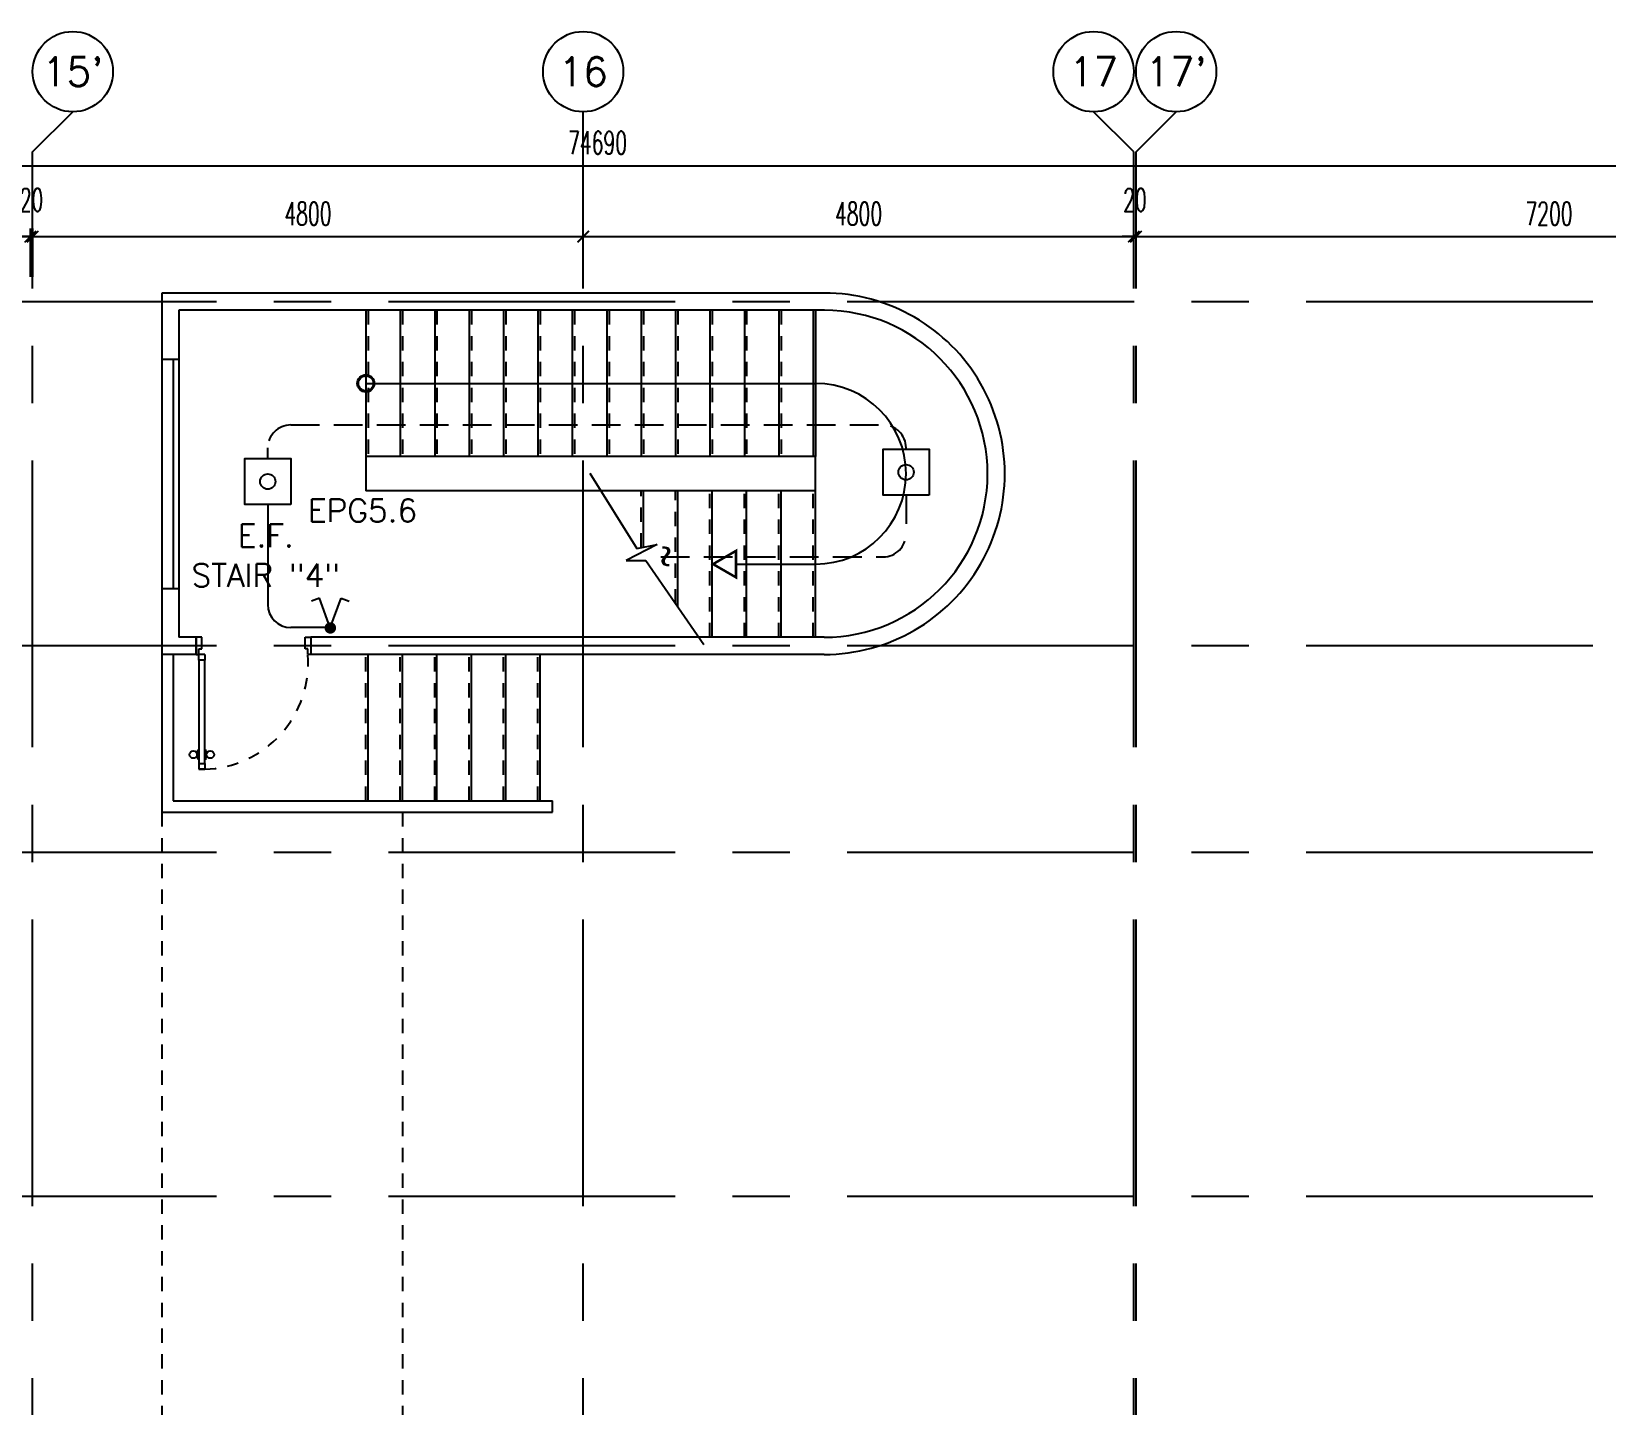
# Model space of a CAD drawing. Extents: x -0.4 to 93, y -13.2 to 77.1.
# Drawn here: x 38.64 to 52.37, y 65.15 to 77.12 of the extents above; entities that cross this region are included whole.
import ezdxf
from ezdxf.enums import TextEntityAlignment as Align

# ---------------------------------------------------------------- set-up
doc = ezdxf.new("R2010")
doc.units = 0
doc.header["$MEASUREMENT"] = 0
doc.header["$PDMODE"] = 3
doc.header["$PDSIZE"] = 0.1
for name, pattern in [('CENTERX2', [4, 2.5, -0.5, 0.5, -0.5]), ('HIDDEN', [0.375, 0.25, -0.125]), ('HIDDEN2', [0.1875, 0.125, -0.0625])]:
    doc.linetypes.add(name, pattern=pattern)
doc.layers.get('0').update_dxf_attribs({"linetype": 'CONTINUOUS'})
doc.layers.get('DEFPOINTS').update_dxf_attribs({"linetype": 'CONTINUOUS'})
for name, color, linetype in [('AX-CR', 11, 'CONTINUOUS'), ('AX-DIM', 11, 'CONTINUOUS'), ('AX-TXT', 2, 'CONTINUOUS'), ('AXES', 11, 'CENTERX2'), ('DOOR', 11, 'CONTINUOUS'), ('E-CLINE', 2, 'CONTINUOUS'), ('E-HLINE', 2, 'HIDDEN'), ('E-LITE', 4, 'CONTINUOUS'), ('E-SWITCH', 4, 'CONTINUOUS'), ('E-TEXT', 4, 'CONTINUOUS'), ('Handrail', 11, 'CONTINUOUS'), ('HIDDEN', 11, 'HIDDEN2'), ('RM-NAME', 11, 'CONTINUOUS'), ('ROOF', 7, 'CONTINUOUS'), ('STR', 11, 'CONTINUOUS'), ('WALL', 11, 'CONTINUOUS'), ('WIN', 11, 'CONTINUOUS')]:
    doc.layers.add(name, color=color, linetype=linetype)
doc.styles.add('ROMANS', font='ROMANS.shx', dxfattribs={"width": 0.6})
doc.dimstyles.new('STANDARD in', dxfattribs={"dimtxt": 0.2, "dimasz": 0.1, "dimexe": 0.07, "dimexo": 0.05, "dimgap": 0.1, "dimtad": 1, "dimdec": 0, "dimlfac": 1000, "dimzin": 0, "dimdsep": 46, "dimtxsty": 'ROMANS', "dimblk": 'ARCHTICK', "dimcen": 0.05, "dimdle": 0.05, "dimclrd": 7, "dimclre": 7, "dimclrt": 2, "dimadec": 0, "dimazin": 0, "dimtfac": 1, "dimtdec": 0, "dimtmove": 2, "dimatfit": 3, "dimldrblk": 'ARCHTICK', "dimfxl": 0, "dimtolj": 1, "dimtzin": 0, "dimarcsym": 0})

# ---------------------------------------------------------------- blocks, each defined once
blk = doc.blocks.new('_ARCHTICK')
at = {"color": 0, "linetype": 'ByBlock', "const_width": 0.15}
blk.add_lwpolyline([(-0.5, -0.5), (0.5, 0.5)], dxfattribs=at)
blk = doc.blocks.new('*D201')
at = {"layer": 'AX-DIM', "color": 7, "linetype": 'ByBlock', "lineweight": -2}
for p, q in [((43.45, 74.987), (43.45, 75.407)), ((48.25, 74.987), (48.25, 75.407)), ((43.4, 75.337), (48.3, 75.337))]:
    blk.add_line(p, q, dxfattribs=at)
at = {"layer": 'DEFPOINTS', "color": 0, "linetype": 'ByBlock'}
for p in [(48.25, 75.337), (43.45, 74.937), (48.25, 74.937)]:
    blk.add_point(p, dxfattribs=at)
at = {"layer": 'AX-DIM', "color": 7, "linetype": 'ByBlock', "lineweight": -2, "xscale": 0.1, "yscale": 0.1, "zscale": 0.1, "rotation": 180}
blk.add_blockref('_ARCHTICK', (43.45, 75.337), dxfattribs=at)
at = {"layer": 'AX-DIM', "color": 7, "linetype": 'ByBlock', "lineweight": -2, "xscale": 0.1, "yscale": 0.1, "zscale": 0.1}
blk.add_blockref('_ARCHTICK', (48.25, 75.337), dxfattribs=at)
at = {"layer": 'AX-DIM', "color": 2, "linetype": 'ByBlock', "insert": (45.85, 75.537), "char_height": 0.2, "attachment_point": 5, "style": 'ROMANS'}
blk.add_mtext('\\A1;4800', dxfattribs=at)
blk = doc.blocks.new('AXU')
at = {"layer": 'AX-CR'}
blk.add_circle((0, 350), 350, dxfattribs=at)
at = {"layer": 'AX-TXT', "style": 'ROMANS'}
blk.add_attdef('AX', text='', height=250, dxfattribs=at).set_placement((0, 350), align=Align.MIDDLE)
blk = doc.blocks.new('*D202')
at = {"layer": 'AX-DIM', "color": 7, "linetype": 'ByBlock', "lineweight": -2}
for p, q in [((48.27, 74.987), (48.27, 75.407)), ((55.47, 74.987), (55.47, 75.407)), ((48.22, 75.337), (55.52, 75.337))]:
    blk.add_line(p, q, dxfattribs=at)
at = {"layer": 'DEFPOINTS', "color": 0, "linetype": 'ByBlock'}
for p in [(55.47, 75.337), (48.27, 74.937), (55.47, 74.937)]:
    blk.add_point(p, dxfattribs=at)
at = {"layer": 'AX-DIM', "color": 7, "linetype": 'ByBlock', "lineweight": -2, "xscale": 0.1, "yscale": 0.1, "zscale": 0.1, "rotation": 180}
blk.add_blockref('_ARCHTICK', (48.27, 75.337), dxfattribs=at)
at = {"layer": 'AX-DIM', "color": 7, "linetype": 'ByBlock', "lineweight": -2, "xscale": 0.1, "yscale": 0.1, "zscale": 0.1}
blk.add_blockref('_ARCHTICK', (55.47, 75.337), dxfattribs=at)
at = {"layer": 'AX-DIM', "color": 2, "linetype": 'ByBlock', "insert": (51.87, 75.537), "char_height": 0.2, "attachment_point": 5, "style": 'ROMANS'}
blk.add_mtext('\\A1;7200', dxfattribs=at)
blk = doc.blocks.new('*D174')
at = {"layer": 'AX-DIM', "color": 7, "linetype": 'ByBlock', "lineweight": -2}
for p, q in [((48.25, 74.987), (48.25, 75.407)), ((48.27, 74.987), (48.27, 75.407)), ((48.25, 75.337), (48.15, 75.337)), ((48.25, 75.337), (48.27, 75.337)), ((48.27, 75.337), (48.37, 75.337))]:
    blk.add_line(p, q, dxfattribs=at)
at = {"layer": 'DEFPOINTS', "color": 0, "linetype": 'ByBlock'}
for p in [(48.27, 75.337), (48.25, 74.937), (48.27, 74.937)]:
    blk.add_point(p, dxfattribs=at)
at = {"layer": 'AX-DIM', "color": 7, "linetype": 'ByBlock', "lineweight": -2, "xscale": 0.1, "yscale": 0.1, "zscale": 0.1}
blk.add_blockref('_ARCHTICK', (48.25, 75.337), dxfattribs=at)
at = {"layer": 'AX-DIM', "color": 7, "linetype": 'ByBlock', "lineweight": -2, "xscale": 0.1, "yscale": 0.1, "zscale": 0.1, "rotation": 180}
blk.add_blockref('_ARCHTICK', (48.27, 75.337), dxfattribs=at)
at = {"layer": 'AX-DIM', "color": 2, "linetype": 'ByBlock', "insert": (48.26, 75.657), "char_height": 0.2, "attachment_point": 5, "style": 'ROMANS'}
blk.add_mtext('\\A1;20', dxfattribs=at)
blk = doc.blocks.new('*D186')
at = {"layer": 'AX-DIM', "color": 7, "lineweight": -2}
for p, q in [((6.18, 75.955), (80.97, 75.955)), ((6.23, 73.473), (6.23, 76.025)), ((80.92, 63.827), (80.92, 76.025))]:
    blk.add_line(p, q, dxfattribs=at)
at = {"layer": 'DEFPOINTS', "color": 0}
for p in [(80.92, 75.955), (6.23, 73.423), (80.92, 63.777)]:
    blk.add_point(p, dxfattribs=at)
at = {"layer": 'AX-DIM', "color": 7, "lineweight": -2, "xscale": 0.1, "yscale": 0.1, "zscale": 0.1, "rotation": 180}
blk.add_blockref('_ARCHTICK', (6.23, 75.955), dxfattribs=at)
at = {"layer": 'AX-DIM', "color": 7, "lineweight": -2, "xscale": 0.1, "yscale": 0.1, "zscale": 0.1}
blk.add_blockref('_ARCHTICK', (80.92, 75.955), dxfattribs=at)
at = {"layer": 'AX-DIM', "color": 2, "insert": (43.575, 76.155), "char_height": 0.2, "attachment_point": 5, "style": 'ROMANS'}
blk.add_mtext('\\A1;74690', dxfattribs=at)
blk = doc.blocks.new('*D187')
at = {"layer": 'AX-DIM', "color": 7, "linetype": 'ByBlock', "lineweight": -2}
for p, q in [((31.43, 74.987), (31.43, 75.407)), ((38.63, 74.987), (38.63, 75.407)), ((31.38, 75.337), (38.68, 75.337))]:
    blk.add_line(p, q, dxfattribs=at)
at = {"layer": 'DEFPOINTS', "color": 0, "linetype": 'ByBlock'}
for p in [(38.63, 75.337), (31.43, 74.937), (38.63, 74.937)]:
    blk.add_point(p, dxfattribs=at)
at = {"layer": 'AX-DIM', "color": 7, "linetype": 'ByBlock', "lineweight": -2, "xscale": 0.1, "yscale": 0.1, "zscale": 0.1, "rotation": 180}
blk.add_blockref('_ARCHTICK', (31.43, 75.337), dxfattribs=at)
at = {"layer": 'AX-DIM', "color": 7, "linetype": 'ByBlock', "lineweight": -2, "xscale": 0.1, "yscale": 0.1, "zscale": 0.1}
blk.add_blockref('_ARCHTICK', (38.63, 75.337), dxfattribs=at)
at = {"layer": 'AX-DIM', "color": 2, "linetype": 'ByBlock', "insert": (35.03, 75.537), "char_height": 0.2, "attachment_point": 5, "style": 'ROMANS'}
blk.add_mtext('\\A1;7200', dxfattribs=at)
blk = doc.blocks.new('*D188')
at = {"layer": 'AX-DIM', "color": 7, "linetype": 'ByBlock', "lineweight": -2}
for p, q in [((38.65, 74.987), (38.65, 75.407)), ((43.45, 74.987), (43.45, 75.407)), ((38.6, 75.337), (43.5, 75.337))]:
    blk.add_line(p, q, dxfattribs=at)
at = {"layer": 'DEFPOINTS', "color": 0, "linetype": 'ByBlock'}
for p in [(43.45, 75.337), (38.65, 74.937), (43.45, 74.937)]:
    blk.add_point(p, dxfattribs=at)
at = {"layer": 'AX-DIM', "color": 7, "linetype": 'ByBlock', "lineweight": -2, "xscale": 0.1, "yscale": 0.1, "zscale": 0.1, "rotation": 180}
blk.add_blockref('_ARCHTICK', (38.65, 75.337), dxfattribs=at)
at = {"layer": 'AX-DIM', "color": 7, "linetype": 'ByBlock', "lineweight": -2, "xscale": 0.1, "yscale": 0.1, "zscale": 0.1}
blk.add_blockref('_ARCHTICK', (43.45, 75.337), dxfattribs=at)
at = {"layer": 'AX-DIM', "color": 2, "linetype": 'ByBlock', "insert": (41.05, 75.537), "char_height": 0.2, "attachment_point": 5, "style": 'ROMANS'}
blk.add_mtext('\\A1;4800', dxfattribs=at)
blk = doc.blocks.new('*D189')
at = {"layer": 'AX-DIM', "color": 7, "linetype": 'ByBlock', "lineweight": -2}
for p, q in [((38.63, 74.987), (38.63, 75.407)), ((38.65, 74.987), (38.65, 75.407)), ((38.63, 75.337), (38.53, 75.337)), ((38.63, 75.337), (38.65, 75.337)), ((38.65, 75.337), (38.75, 75.337))]:
    blk.add_line(p, q, dxfattribs=at)
at = {"layer": 'DEFPOINTS', "color": 0, "linetype": 'ByBlock'}
for p in [(38.65, 75.337), (38.63, 74.937), (38.65, 74.937)]:
    blk.add_point(p, dxfattribs=at)
at = {"layer": 'AX-DIM', "color": 7, "linetype": 'ByBlock', "lineweight": -2, "xscale": 0.1, "yscale": 0.1, "zscale": 0.1}
blk.add_blockref('_ARCHTICK', (38.63, 75.337), dxfattribs=at)
at = {"layer": 'AX-DIM', "color": 7, "linetype": 'ByBlock', "lineweight": -2, "xscale": 0.1, "yscale": 0.1, "zscale": 0.1, "rotation": 180}
blk.add_blockref('_ARCHTICK', (38.65, 75.337), dxfattribs=at)
at = {"layer": 'AX-DIM', "color": 2, "linetype": 'ByBlock', "insert": (38.64, 75.657), "char_height": 0.2, "attachment_point": 5, "style": 'ROMANS'}
blk.add_mtext('\\A1;20', dxfattribs=at)
blk = doc.blocks.new('STL-DR')
at = {"layer": 'DOOR', "color": 0, "linetype": 'ByBlock'}
for p, q in [((50, 0), (0, 0)), ((0, -150), (0, 0)), ((50, -100), (50, 0)), ((25, -100), (50, -100)), ((25, -150), (25, -100)), ((950, -100), (950, 0)), ((950, 0), (1000, 0)), ((975, -100), (950, -100)), ((975, -150), (975, -100)), ((1000, 0), (1000, -150)), ((0, -150), (25, -150)), ((75, -150), (25, -150)), ((25, -200), (25, -150)), ((75, -200), (25, -200)), ((75, -150), (75, -200)), ((1000, -150), (975, -150)), ((18, -990), (9, -990)), ((9, -1055), (9, -990)), ((18, -1055), (9, -1055)), ((18, -978), (18, -1068)), ((25, -978), (18, -978)), ((18, -1055), (18, -990)), ((25, -1068), (18, -1068)), ((75, -978), (82, -978)), ((75, -1068), (82, -1068)), ((82, -978), (82, -1068)), ((82, -990), (91, -990)), ((82, -1055), (82, -990)), ((82, -1055), (91, -1055)), ((91, -1055), (91, -990)), ((25, -1100), (75, -1100)), ((25, -1100), (25, -1150)), ((25, -1150), (75, -1150)), ((75, -1150), (25, -1150)), ((75, -1100), (75, -1150))]:
    blk.add_line(p, q, dxfattribs=at)
at = {"layer": 'DOOR', "linetype": 'ByBlock'}
for p, q in [((25, -200), (25, -1100)), ((75, -1100), (75, -200))]:
    blk.add_line(p, q, dxfattribs=at)
at = {"layer": 'DOOR', "color": 0, "linetype": 'ByBlock'}
for centre in [(-24, -1023), (124, -1023)]:
    blk.add_circle(centre, 32.4, dxfattribs=at)
at = {"layer": 'DOOR', "linetype": 'HIDDEN', "ltscale": 0.5}
blk.add_arc((50, -223), 928, 271.544, 4.4816, dxfattribs=at)
at = {"layer": 'WALL'}
for p, q in [((0, 0), (0, -150)), ((0, 0), (0, -150)), ((1000, 0), (1000, -150))]:
    blk.add_line(p, q, dxfattribs=at)

msp = doc.modelspace()

# ---------------------------------------------------------------- linework, layer by layer
for p, q in [((43.5088, 73.274), (43.918, 72.6187)), ((44.0933, 72.6538), (43.8244, 72.5134)), ((43.918, 72.6187), (44.0933, 72.6538)), ((43.8244, 72.5134), (43.9947, 72.5134)), ((43.9947, 72.5134), (44.5025, 71.7821))]:
    msp.add_line(p, q)
at = {"layer": 'AXES'}
for p, q in [((38.6495, 76.0748), (38.9995, 76.4248)), ((43.4495, -1.1143), (43.4495, 76.4248)), ((48.2495, 76.0748), (47.8995, 76.4248)), ((48.2695, 76.0748), (48.6195, 76.4248)), ((38.6495, -1.1143), (38.6495, 76.0748)), ((48.2495, -1.1143), (48.2495, 76.0748)), ((48.2695, -1.1143), (48.2695, 76.0748)), ((92.2523, 74.77), (22.4295, 74.77)), ((92.2523, 71.77), (22.4295, 71.77)), ((92.2523, 69.97), (22.4295, 69.97)), ((92.2523, 66.97), (22.4295, 66.97))]:
    msp.add_line(p, q, dxfattribs=at)
at = {"layer": 'E-CLINE', "color": 4}
for p, q in [((40.6995, 73.002), (40.6995, 72.13)), ((41.2202, 71.93), (40.8995, 71.93))]:
    msp.add_line(p, q, dxfattribs=at)
msp.add_arc((40.8995, 72.13), 0.2, 180, 270, dxfattribs=at)
at = {"layer": 'E-HLINE', "color": 4}
for p, q in [((40.8995, 73.6952), (46.0646, 73.6952)), ((40.6995, 73.402), (40.6995, 73.4952)), ((46.2646, 73.4837), (46.2646, 73.4952)), ((46.2646, 73.0837), (46.2646, 72.7455)), ((44.1275, 72.5455), (46.0646, 72.5455))]:
    msp.add_line(p, q, dxfattribs=at)
for centre, start, end in [((40.8995, 73.4952), 90, 180), ((46.0646, 73.4952), 0, 90), ((46.0646, 72.7455), 270, 0)]:
    msp.add_arc(centre, 0.2, start, end, dxfattribs=at)
at = {"layer": 'E-LITE', "color": 4}
for points in [[(46.4646, 73.0837), (46.0646, 73.0837), (46.0646, 73.4837), (46.4646, 73.4837)], [(40.8995, 73.002), (40.4995, 73.002), (40.4995, 73.402), (40.8995, 73.402)]]:
    msp.add_lwpolyline(points, close=True, dxfattribs=at)
for centre in [(46.2646, 73.2837), (40.6995, 73.202)]:
    msp.add_circle(centre, 0.0667, dxfattribs=at)
at = {"layer": 'E-SWITCH', "color": 4}
for p, q in [((41.1509, 72.1844), (41.0804, 72.1587)), ((41.2449, 71.926), (41.1509, 72.1844)), ((41.2449, 71.926), (41.339, 72.1844)), ((41.339, 72.1844), (41.4095, 72.1587))]:
    msp.add_line(p, q, dxfattribs=at)
at = {"layer": 'E-SWITCH', "color": 4, "const_width": 0.05}
msp.add_lwpolyline([(41.2449, 71.901, 1), (41.2449, 71.951, 1)], format="xyb", close=True, dxfattribs=at)
at = {"layer": 'Handrail'}
for p, q in [((39.7745, 71.695), (39.7745, 70.32)), ((39.8745, 71.695), (39.8745, 70.42)), ((39.7745, 70.32), (43.1821, 70.32)), ((39.8745, 70.42), (43.1821, 70.42)), ((43.1821, 70.32), (43.1821, 70.42))]:
    msp.add_line(p, q, dxfattribs=at)
at = {"layer": 'HIDDEN'}
for p, q in [((39.7745, 70.32), (39.7745, 64.62)), ((41.8745, 70.32), (41.8745, 64.62))]:
    msp.add_line(p, q, dxfattribs=at)
at = {"layer": 'ROOF'}
for p, q in [((45.4747, 73.42), (41.5547, 73.42)), ((41.5547, 73.42), (41.5547, 73.12)), ((45.4747, 73.12), (45.4747, 73.42)), ((45.4747, 73.12), (41.5547, 73.12))]:
    msp.add_line(p, q, dxfattribs=at)
at = {"layer": 'STR'}
for p, q in [((41.5547, 74.695), (41.5547, 73.42)), ((41.8547, 74.695), (41.8547, 73.42)), ((42.1547, 74.695), (42.1547, 73.42)), ((42.4547, 74.695), (42.4547, 73.42)), ((42.7547, 74.695), (42.7547, 73.42)), ((43.0547, 74.695), (43.0547, 73.42)), ((43.3547, 74.695), (43.3547, 73.42)), ((43.6547, 74.695), (43.6547, 73.42)), ((43.9547, 74.695), (43.9547, 73.42)), ((44.2547, 74.695), (44.2547, 73.42)), ((44.5547, 74.695), (44.5547, 73.42)), ((44.8547, 74.695), (44.8547, 73.42)), ((45.1547, 74.695), (45.1547, 73.42)), ((45.4547, 74.695), (45.4547, 73.42)), ((45.4747, 74.695), (45.4747, 73.42)), ((41.5547, 74.0575), (45.4772, 74.0575)), ((43.9747, 72.6301), (43.9747, 73.12)), ((44.2747, 72.1101), (44.2747, 73.12)), ((44.5747, 71.845), (44.5747, 73.12)), ((44.8747, 71.845), (44.8747, 73.12)), ((45.1747, 71.845), (45.1747, 73.12)), ((45.4747, 71.845), (45.4747, 73.12)), ((44.7816, 72.4825), (45.4772, 72.4825)), ((41.5747, 70.42), (41.5747, 71.695)), ((41.8747, 70.42), (41.8747, 71.695)), ((42.1747, 70.42), (42.1747, 71.695)), ((42.4747, 70.42), (42.4747, 71.695)), ((42.7747, 70.42), (42.7747, 71.695)), ((43.0747, 70.42), (43.0747, 71.695))]:
    msp.add_line(p, q, dxfattribs=at)
at = {"layer": 'STR', "linetype": 'HIDDEN2'}
for p, q in [((41.5747, 74.695), (41.5747, 73.42)), ((41.8747, 74.695), (41.8747, 73.42)), ((42.1747, 74.695), (42.1747, 73.42)), ((42.4747, 74.695), (42.4747, 73.42)), ((42.7747, 74.695), (42.7747, 73.42)), ((43.0747, 74.695), (43.0747, 73.42)), ((43.3747, 74.695), (43.3747, 73.42)), ((43.6747, 74.695), (43.6747, 73.42)), ((43.9747, 74.695), (43.9747, 73.42)), ((44.2747, 74.695), (44.2747, 73.42)), ((44.5747, 74.695), (44.5747, 73.42)), ((44.8747, 74.695), (44.8747, 73.42)), ((45.1747, 74.695), (45.1747, 73.42)), ((45.4547, 74.695), (45.4547, 73.42)), ((45.4747, 74.695), (45.4747, 73.42)), ((43.9547, 72.6261), (43.9547, 73.12)), ((44.2547, 72.1389), (44.2547, 73.12)), ((44.5547, 71.845), (44.5547, 73.12)), ((44.8547, 71.845), (44.8547, 73.12)), ((45.1547, 71.845), (45.1547, 73.12)), ((45.4547, 71.845), (45.4547, 73.12)), ((41.5547, 70.42), (41.5547, 71.695)), ((41.8547, 70.42), (41.8547, 71.695)), ((42.1547, 70.42), (42.1547, 71.695)), ((42.4547, 70.42), (42.4547, 71.695)), ((42.7547, 70.42), (42.7547, 71.695)), ((43.0547, 70.42), (43.0547, 71.695))]:
    msp.add_line(p, q, dxfattribs=at)
at = {"layer": 'STR', "const_width": 0.0215}
msp.add_lwpolyline([(44.7816, 72.598), (44.7816, 72.367), (44.5816, 72.4825)], close=True, dxfattribs=at)
at = {"layer": 'STR'}
for radius in [0.075, 0.065]:
    msp.add_circle((41.5547, 74.0575), radius, dxfattribs=at)
msp.add_arc((45.4772, 73.27), 0.7875, 270, 90, dxfattribs=at)
at = {"layer": 'WALL'}
for p, q in [((45.5501, 74.845), (39.7745, 74.845)), ((39.7745, 74.845), (39.7745, 74.27)), ((45.5501, 74.695), (39.9245, 74.695)), ((39.9245, 74.695), (39.9245, 74.27)), ((39.7745, 74.27), (39.9245, 74.27)), ((39.7745, 72.27), (39.9245, 72.27)), ((39.7745, 72.27), (39.7745, 71.695)), ((39.9245, 72.27), (39.9245, 71.845)), ((40.0745, 71.845), (39.9245, 71.845)), ((40.0745, 71.845), (40.0745, 71.695)), ((45.5501, 71.845), (41.0745, 71.845)), ((41.0745, 71.845), (41.0745, 71.695)), ((40.0745, 71.695), (39.7745, 71.695)), ((45.5501, 71.695), (41.0745, 71.695))]:
    msp.add_line(p, q, dxfattribs=at)
for radius, end in [(1.575, 90), (1.425, 89.84611)]:
    msp.add_arc((45.5501, 73.27), radius, 269.99997, end, dxfattribs=at)
at = {"layer": 'WIN'}
for p, q in [((39.7745, 74.27), (39.7745, 72.27)), ((39.8745, 74.27), (39.8745, 72.27)), ((39.9245, 74.27), (39.9245, 72.27))]:
    msp.add_line(p, q, dxfattribs=at)

# ---------------------------------------------------------------- block references
at = {"layer": 'AXES', "xscale": 0.001000000047497451, "yscale": 0.0009999999892897904, "zscale": 0.001}
for p, values in [((38.9995, 76.4248), {'AX': "15'"}), ((43.4495, 76.4248), {'AX': '16'}), ((47.8995, 76.4248), {'AX': '17'}), ((48.6195, 76.4248), {'AX': "17'"})]:
    msp.add_blockref('AXU', p, dxfattribs=at).add_auto_attribs(values)
at = {"layer": 'DOOR', "color": 1, "xscale": 0.001000000047497451, "yscale": 0.0009999999892897904, "zscale": 0.001}
msp.add_blockref('STL-DR', (40.0745, 71.845), dxfattribs=at)

# ---------------------------------------------------------------- texts
at = {"layer": 'E-TEXT', "color": 4, "style": 'ROMANS'}
msp.add_text('EPG5.6', height=0.2, dxfattribs=at).set_placement((41.0501, 72.8496))
msp.add_text('~', height=0.2, rotation=270, dxfattribs=at).set_placement((44.0846, 72.6544))
at = {"layer": 'RM-NAME', "style": 'ROMANS'}
for s, p in [('E.F.', (40.6825, 72.7309)), ('STAIR "4"', (40.6825, 72.3857))]:
    msp.add_text(s, height=0.2, dxfattribs=at).set_placement(p, align=Align.MIDDLE)

# ---------------------------------------------------------------- dimensions: what is measured, and where the dimension line sits
at = {"layer": 'AX-DIM'}
dim = msp.add_linear_dim(base=(80.9195, 75.9555), p1=(6.2295, 73.4228), p2=(80.9195, 63.7771), dimstyle='STANDARD in', dxfattribs=at)
dim.commit()
dim.dimension.update_dxf_attribs({"geometry": '*D186', "text_midpoint": (43.5745, 76.1555)})
at = {"layer": 'AX-DIM', "color": 1, "linetype": 'ByBlock'}
for base, p1, p2, picture, middle in [((38.6295, 75.3372), (31.4295, 74.9372), (38.6295, 74.9372), '*D187', (35.0295, 75.5372)), ((38.6495, 75.3373), (38.6295, 74.9373), (38.6495, 74.9373), '*D189', (38.6395, 75.6573)), ((43.4495, 75.3372), (38.6495, 74.9372), (43.4495, 74.9372), '*D188', (41.0495, 75.5372)), ((48.2495, 75.3372), (43.4495, 74.9372), (48.2495, 74.9372), '*D201', (45.8495, 75.5372)), ((48.2695, 75.3373), (48.2495, 74.9373), (48.2695, 74.9373), '*D174', (48.2595, 75.6573)), ((55.4695, 75.3372), (48.2695, 74.9372), (55.4695, 74.9372), '*D202', (51.8695, 75.5372))]:
    dim = msp.add_linear_dim(base=base, p1=p1, p2=p2, dimstyle='STANDARD in', dxfattribs=at)
    dim.commit()
    dim.dimension.update_dxf_attribs({"geometry": picture, "text_midpoint": middle})

doc.saveas('drawing.dxf')
